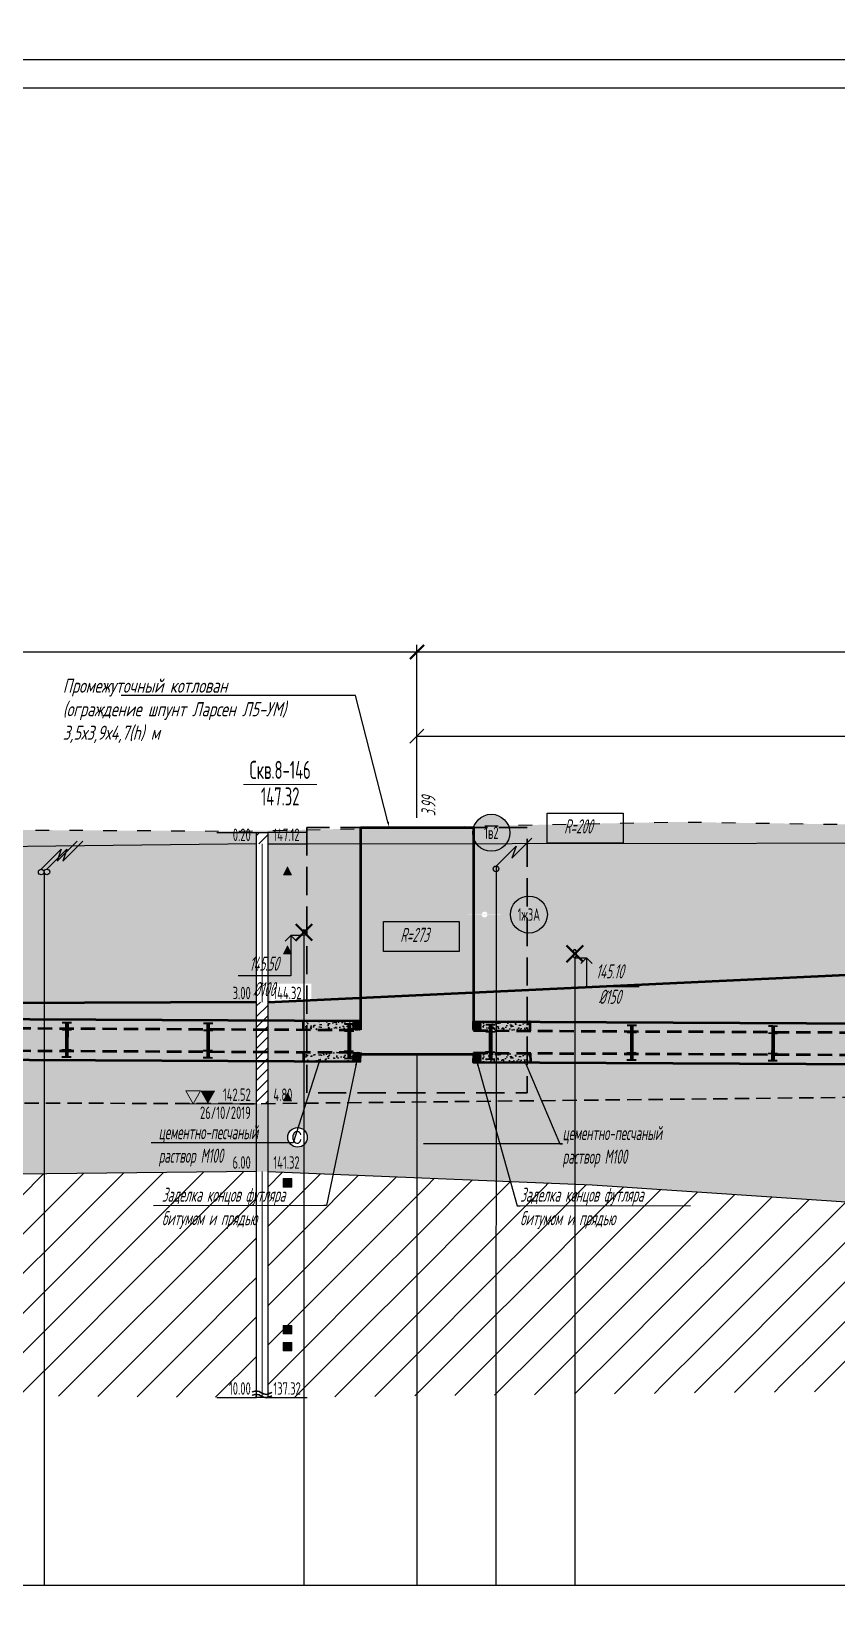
# Model space of a CAD drawing. Header units: metres. Extents: x -30 to 1753, y -860 to 400.
# Drawn here: x 541.8 to 684.3, y -712.2 to -435 of the extents above; entities that cross this region are included whole.
import ezdxf
from ezdxf import colors
from ezdxf.entities.mleader import LeaderData, LeaderLine
from ezdxf.enums import TextEntityAlignment as Align
from ezdxf.math import Vec2, Vec3

# ---------------------------------------------------------------- set-up
doc = ezdxf.new("R2010")
doc.units = ezdxf.units.M
doc.header["$LTSCALE"] = 0.2
for name, pattern in [('ACAD_ISO03W100', [30, 12, -18]), ('CONTINUA', [0]), ('ПУНКТИРНАЯ10', [7, 5, -2]), ('штриховая', [19.05, 12.7, -6.35])]:
    doc.linetypes.add(name, pattern=pattern)
for name, color, linetype, lineweight in [('1-ПС-НВК-Деталировка', 7, 'Continuous', 30), ('МГТ_НВК_В1_СЕТЬ', 160, 'CONTINUA', 60), ('МГТ_НВК_рабочий', 171, 'Continuous', 30), ('ПС-НВК-Деталировка', 7, 'Continuous', 25)]:
    doc.layers.add(name, color=color, linetype=linetype, lineweight=lineweight)
for name, color, linetype in [('Level 1', 7, 'Continuous'), ('PR_RD', 7, 'Continuous'), ('МГТ_Демонтаж сети', 7, 'Continuous'), ('МГТ_ИГ_Геология', 252, 'Continuous'), ('Примыкания', 7, 'Continuous'), ('Таблица', 7, 'Continuous'), ('Трубы', 7, 'Continuous'), ('Узлы', 7, 'Continuous'), ('Футляры', 7, 'Continuous'), ('Чёрная земля', 7, 'ACAD_ISO03W100')]:
    doc.layers.add(name, color=color, linetype=linetype)
doc.styles.add('SPDS', font='SPDS', dxfattribs={"width": 0.7, "oblique": 15, "height": 2.5})
doc.styles.get("Standard").update_dxf_attribs({"font": 'SPDS.shx', "width": 0.7, "oblique": 15, "height": 3})
doc.styles.add('Стиль Simplex', font='simplex.shx')
doc.dimstyles.new('ISO-25', dxfattribs={"dimtxt": 2.5, "dimasz": 2.5, "dimexe": 1.25, "dimexo": 0.625, "dimtad": 1, "dimtxsty": 'Standard', "dimcen": 2.5, "dimadec": 0, "dimazin": 0, "dimtfac": 1, "dimtmove": 0, "dimatfit": 3, "dimfxl": 1, "dimarcsym": 0})
doc.dimstyles.new('Аннотативный', dxfattribs={"dimscale": 0, "dimtxt": 2.5, "dimasz": 2.5, "dimexe": 1.25, "dimexo": 0.625, "dimtad": 1, "dimtxsty": 'Standard', "dimcen": 2.5, "dimadec": 0, "dimazin": 0, "dimtfac": 1, "dimtmove": 0, "dimatfit": 3, "dimfxl": 1, "dimarcsym": 0})
pattern_1 = [(225, (5.591, 865.4058), (3e-16, -3), [2.1213, -2.1213407]), (315, (4.091, 866.9058), (3, 0), [2.1213, -2.1213407]), (45, (2.591, 865.4058), (0, 3), [2.1213, -2.1213407]), (135, (4.091, 863.9058), (-3, 3e-16), [2.1213, -2.1213407])]
pattern_2 = [(45, (238.5979, -2050), (-0.9429269, 0.9429269), [])]
pattern_3 = [(90, (2.591, 865.4858), (-2.5, 2.5), [0.11, -4.89]), (45, (2.591, 865.5958), (-2.5, 2.5), [0.113137, -3.422397]), (0, (2.671, 865.6758), (2.5, 2.5), [0.11, -4.89]), (315, (2.781, 865.6758), (2.5, 2.5), [0.113137, -3.422397]), (90, (2.861, 865.4858), (-2.5, 2.5), [0.11, -4.89]), (45, (2.781, 865.4058), (-2.5, 2.5), [0.113137, -3.422397]), (0, (2.671, 865.4058), (2.5, 2.5), [0.11, -4.89]), (315, (2.591, 865.4858), (2.5, 2.5), [0.113137, -3.422397])]
pattern_4 = [(45, (2.591, 879.406), (0, 21), [9.8995, -19.79898]), (45, (16.591, 865.406), (0, 21), [9.8995, -19.79898]), (45, (2.591, 865.406), (0, 21), [14.142, -15.55648]), (45, (12.591, 875.406), (0, 21), [15.556, -14.14248]), (45, (9.591, 865.406), (0, 21), [19.799, -9.89948]), (45, (2.591, 872.406), (0, 21), [19.799, -9.89948])]

# ---------------------------------------------------------------- blocks, each defined once
blk = doc.blocks.new('DN')
at = {"linetype": 'Continuous', "lineweight": 30, "flags": 128}
for points in [[(-0.126, -0.007), (-0.117, -0.002), (-0.073, 0.011), (-0.033, 0.011), (0.003, 0), (0.02, -0.007), (0.039, -0.019), (0.074, -0.037), (0.103, -0.043), (0.125, -0.048), (0.151, -0.043), (0.18, -0.036), (0.213, -0.019), (0.223, -0.012)], [(-0.126, -0.068), (-0.117, -0.063), (-0.073, -0.05), (-0.033, -0.05), (0.003, -0.059), (0.02, -0.067), (0.039, -0.079), (0.074, -0.098), (0.103, -0.103), (0.125, -0.108), (0.151, -0.103), (0.18, -0.095), (0.213, -0.079), (0.223, -0.072)]]:
    blk.add_lwpolyline(points, dxfattribs=at)
blk = doc.blocks.new('PR_TR')
at = {"layer": 'Level 1', "linetype": 'Continuous', "lineweight": 0}
blk.add_hatch(color=252, dxfattribs=at).paths.add_polyline_path([(0.072, -0.049), (-0.071, -0.049), (-0.001, 0.094)])
at = {"layer": 'Level 1', "color": 252, "linetype": 'Continuous', "lineweight": 0, "flags": 128}
blk.add_lwpolyline([(0.072, -0.049), (-0.071, -0.049), (-0.001, 0.094)], close=True, dxfattribs=at)
blk = doc.blocks.new('PR_KV')
at = {"layer": 'Level 1', "linetype": 'Continuous', "lineweight": 0}
blk.add_hatch(color=252, dxfattribs=at).paths.add_polyline_path([(-0.077, 0.075), (0.077, 0.075), (0.077, -0.075), (-0.077, -0.075)])
at = {"layer": 'Level 1', "color": 252, "linetype": 'Continuous', "lineweight": 0, "flags": 128}
blk.add_lwpolyline([(-0.077, 0.075), (0.077, 0.075), (0.077, -0.075), (-0.077, -0.075)], close=True, dxfattribs=at)
blk = doc.blocks.new('CCE')
at = {"layer": 'МГТ_ИГ_Геология', "linetype": 'Continuous', "flags": 128}
blk.add_lwpolyline([(0.238, 0.049), (0.229, 0.075), (0.212, 0.091), (0.196, 0.103), (0.17, 0.107), (0.147, 0.103), (0.131, 0.093), (0.119, 0.084), (0.112, 0.068), (0.103, 0.049), (0.096, 0.035), (0.096, 0.014), (0.096, -0.005), (0.096, -0.023), (0.1, -0.04), (0.114, -0.063), (0.131, -0.084), (0.142, -0.091), (0.168, -0.098), (0.191, -0.096), (0.203, -0.091), (0.226, -0.07), (0.233, -0.049), (0.238, -0.04), (0.238, -0.033)], dxfattribs=at)
at = {"layer": 'МГТ_ИГ_Геология', "linetype": 'Continuous'}
blk.add_circle((0.178, 0.004), 0.173, dxfattribs=at)
blk = doc.blocks.new('круг1_-26_3')
at = {"true_color": 0xffffff}
blk.add_hatch(color=7, dxfattribs=at).paths.add_polyline_path([(-0.327, 0, 1), (0.327, 0, 1)])
at = {"color": 7, "lineweight": 25}
blk.add_circle((0, 0), 0.327, dxfattribs=at)
at = {"color": 7, "lineweight": 25, "style": 'Стиль Simplex', "width": 0.590909}
blk.add_text('1ж3А', height=0.22, dxfattribs=at).set_placement((0, 0), align=Align.MIDDLE_CENTER)
blk = doc.blocks.new('круг1_-30_2')
at = {"layer": 'МГТ_ИГ_Геология', "true_color": 0xffffff}
blk.add_hatch(color=7, dxfattribs=at).paths.add_polyline_path([(-0.327, 0, 1), (0.327, 0, 1)])
at = {"color": 7, "lineweight": 25}
blk.add_circle((0, 0), 0.327, dxfattribs=at)
at = {"color": 7, "lineweight": 25, "style": 'Стиль Simplex', "width": 0.590909}
blk.add_text('1в2', height=0.22, dxfattribs=at).set_placement((0, 0), align=Align.MIDDLE_CENTER)
blk = doc.blocks.new('_ArchTick')
at = {"color": 0, "linetype": 'ByBlock', "const_width": 0.15}
blk.add_lwpolyline([(-0.5, -0.5), (0.5, 0.5)], dxfattribs=at)
blk = doc.blocks.new('*D48')
at = {"layer": 'Defpoints', "color": 0, "transparency": 16777216}
for p in [(610.05, -544.85), (110.05, -567.8), (610.05, -574.81)]:
    blk.add_point(p, dxfattribs=at)
at = {"layer": 'Футляры', "color": 0, "lineweight": -2, "transparency": 16777216}
for p, q in [((110.05, -567.17), (110.05, -543.6)), ((110.05, -544.85), (610.05, -544.85)), ((610.05, -574.19), (610.05, -543.6))]:
    blk.add_line(p, q, dxfattribs=at)
at = {"layer": 'Футляры', "color": 0, "lineweight": -2, "transparency": 16777216, "xscale": 2.5, "yscale": 2.5, "zscale": 2.5, "rotation": 180}
blk.add_blockref('_ArchTick', (110.05, -544.85), dxfattribs=at)
at = {"layer": 'Футляры', "color": 0, "lineweight": -2, "transparency": 16777216, "xscale": 2.5, "yscale": 2.5, "zscale": 2.5}
blk.add_blockref('_ArchTick', (610.05, -544.85), dxfattribs=at)
at = {"layer": 'Футляры', "color": 0, "lineweight": 30, "transparency": 16777216, "insert": (360.05, -540.1), "char_height": 3, "attachment_point": 5}
blk.add_mtext('Методом ГШБ\\PL=50.0 м ', dxfattribs=at)
blk = doc.blocks.new('*D49')
at = {"layer": 'Defpoints', "color": 0, "transparency": 16777216}
for p in [(1077.83, -544.85), (1077.83, -572.97), (610.05, -574.81)]:
    blk.add_point(p, dxfattribs=at)
at = {"layer": 'Футляры', "color": 0, "lineweight": -2, "transparency": 16777216}
for p, q in [((610.05, -574.19), (610.05, -543.6)), ((610.05, -544.85), (1077.83, -544.85)), ((1077.83, -572.35), (1077.83, -543.6))]:
    blk.add_line(p, q, dxfattribs=at)
at = {"layer": 'Футляры', "color": 0, "lineweight": -2, "transparency": 16777216, "xscale": 2.5, "yscale": 2.5, "zscale": 2.5, "rotation": 180}
blk.add_blockref('_ArchTick', (610.05, -544.85), dxfattribs=at)
at = {"layer": 'Футляры', "color": 0, "lineweight": -2, "transparency": 16777216, "xscale": 2.5, "yscale": 2.5, "zscale": 2.5}
blk.add_blockref('_ArchTick', (1077.83, -544.85), dxfattribs=at)
at = {"layer": 'Футляры', "color": 0, "lineweight": 30, "transparency": 16777216, "insert": (843.94, -540.07), "char_height": 3, "attachment_point": 5}
blk.add_mtext('Методом ГШБ\\PL=46.8 м ', dxfattribs=at)
blk = doc.blocks.new('_OBLIQUE')
at = {"color": 0, "linetype": 'ByBlock', "lineweight": -2}
blk.add_line((0.5, 0.5), (-0.5, -0.5), dxfattribs=at)
blk = doc.blocks.new('*D66')
at = {"layer": 'Defpoints', "color": 0, "transparency": 16777216}
for p in [(788.05, -559.75), (610.05, -566.52), (788.05, -566.52)]:
    blk.add_point(p, dxfattribs=at)
at = {"layer": 'Примыкания', "color": 0, "lineweight": -2, "transparency": 16777216}
for p, q in [((610.05, -565.9), (610.05, -558.5)), ((610.05, -559.75), (788.05, -559.75)), ((788.05, -565.9), (788.05, -558.5))]:
    blk.add_line(p, q, dxfattribs=at)
at = {"layer": 'Примыкания', "color": 0, "lineweight": -2, "transparency": 16777216, "xscale": 2.5, "yscale": 2.5, "zscale": 2.5, "rotation": 180}
blk.add_blockref('_OBLIQUE', (610.05, -559.75), dxfattribs=at)
at = {"layer": 'Примыкания', "color": 0, "lineweight": -2, "transparency": 16777216, "xscale": 2.5, "yscale": 2.5, "zscale": 2.5}
blk.add_blockref('_OBLIQUE', (788.05, -559.75), dxfattribs=at)
at = {"layer": 'Примыкания', "color": 0, "transparency": 16777216, "insert": (699.05, -557.33), "char_height": 3, "attachment_point": 5}
blk.add_mtext('17,8 м', dxfattribs=at)
blk = doc.blocks.new('Демонтаж_В1')
at = {"layer": 'МГТ_НВК_В1_СЕТЬ', "color": 7, "linetype": 'ByBlock', "lineweight": 40, "ltscale": 0.15}
for points in [[(10858.38, -5529.48), (10858.38, -5533.59)], [(10856.32, -5531.54), (10860.43, -5531.54)]]:
    blk.add_lwpolyline(points, dxfattribs=at)
blk = doc.blocks.new('A$C06B5551C')
at = {"layer": '1-ПС-НВК-Деталировка', "color": 251, "linetype": 'ByBlock', "lineweight": 35, "const_width": 0.5}
for points in [[(7.73, 1.39), (7.25, 3.85)], [(9.53, 1.76), (9.05, 4.21)], [(0.73, 0.05), (0.25, 2.5)], [(2.53, 0.42), (2.05, 2.87)]]:
    blk.add_lwpolyline(points, dxfattribs=at)
at = {"layer": '1-ПС-НВК-Деталировка', "color": 251, "ltscale": 10, "const_width": 1}
blk.add_lwpolyline([(0.43, 1.3), (9.17, 3.06)], dxfattribs=at)
blk = doc.blocks.new('usl_1')
for p, q in [((0, 0), (3.54, 3.54)), ((2.83, 1.41), (6.36, 4.95)), ((3.54, 3.54), (2.83, 1.41))]:
    blk.add_line(p, q)
blk.add_circle((0, -0.5), 0.5)

msp = doc.modelspace()

# ---------------------------------------------------------------- hatches: boundary and pattern name
h = msp.add_hatch()
h.set_pattern_fill('AR-CONC', color=256, scale=0.01)
h.set_pattern_definition([(50, (156.2903, 2966.05), (1.8218467, -0.15939086), [0.1905, -2.0955]), (355, (156.2903, 2966.05), (-0.3524342, 1.9105685), [0.1524, -1.6764058]), (100.451445, (156.4422, 2966.0367), (1.4694125, 1.7511775), [0.1619001, -1.7809024]), (46.1842, (156.2903, 2966.558), (2.7107904, -0.4204233), [0.28575, -3.14325]), (96.63556, (156.5162, 2966.523), (2.3740413, 2.4742612), [0.2428502, -2.671356]), (351.18415, (156.2903, 2966.558), (2.3740413, 2.4742612), [0.2285997, -2.5145973]), (21, (156.5443, 2966.431), (1.5161439, -1.022652), [0.1905, -2.0955]), (326, (156.5443, 2966.431), (0.6180203, 1.8418797), [0.1524, -1.6764]), (71.451445, (156.6707, 2966.3458), (2.1341642, 0.8192277), [0.1619001, -1.7808994]), (37.5, (156.29035, 2966.05), (0.03088603, 0.84555039), [0, -1.65608, 0, -1.7018, 0, -1.68275]), (7.5, (156.29035, 2966.05), (0.66819663, 1.00180575), [0, -0.97028, 0, -1.61798, 0, -0.64135]), (327.5, (155.7239, 2966.05), (1.35590595, -0.05728744), [0, -0.635, 0, -1.9812, 0, -2.6289]), (317.5, (155.4699, 2966.05), (1.4812918, 0.2542649), [0, -0.8255, 0, -1.31572, 0, -1.8669])])
edge = h.paths.add_edge_path()
edge.add_arc((6900.997, -610.929), 6300.964, 179.9926184, 180.0073816, ccw=False)
edge.add_line((600.033, -610.118), (589.956, -610.047))
edge.add_arc((578.833, -610.781), 11.148, 355.42181, 363.77607, ccw=False)
edge.add_line((589.945, -611.671), (600.033, -611.741))
h = msp.add_hatch()
h.set_pattern_fill('AR-CONC', color=256, scale=0.01)
h.set_pattern_definition([(50, (238.9167, 2950.5059), (1.8218467, -0.15939086), [0.1905, -2.0955]), (355, (238.9167, 2950.5059), (-0.3524342, 1.9105685), [0.1524, -1.6764058]), (100.451445, (239.0685, 2950.4926), (1.4694125, 1.7511775), [0.1619001, -1.7809024]), (46.1842, (238.9167, 2951.0139), (2.7107904, -0.4204233), [0.28575, -3.14325]), (96.63556, (239.1426, 2950.9788), (2.3740413, 2.4742612), [0.2428502, -2.671356]), (351.18415, (238.9167, 2951.014), (2.3740413, 2.4742612), [0.2285997, -2.5145973]), (21, (239.1707, 2950.8869), (1.5161439, -1.022652), [0.1905, -2.0955]), (326, (239.1707, 2950.8869), (0.6180203, 1.8418797), [0.1524, -1.6764]), (71.451445, (239.297, 2950.8017), (2.1341642, 0.8192277), [0.1619001, -1.7808994]), (37.5, (238.9167, 2950.5059), (0.03088603, 0.84555039), [0, -1.65608, 0, -1.7018, 0, -1.68275]), (7.5, (238.9167, 2950.5059), (0.66819663, 1.00180575), [0, -0.97028, 0, -1.61798, 0, -0.64135]), (327.5, (238.3503, 2950.5059), (1.35590595, -0.05728744), [0, -0.635, 0, -1.9812, 0, -2.6289]), (317.5, (238.0963, 2950.5059), (1.4812918, 0.2542649), [0, -0.8255, 0, -1.31572, 0, -1.8669])])
edge = h.paths.add_edge_path()
edge.add_arc((-5680.895, -611.037), 6300.964, -0.0073816, 0.0073816, ccw=False)
edge.add_line((620.069, -611.849), (630.146, -611.919))
edge.add_arc((641.269, -611.185), 11.148, 175.42181, 183.77607, ccw=False)
edge.add_line((630.157, -610.295), (620.069, -610.225))
h = msp.add_hatch()
h.set_pattern_fill('SLANEC', color=256, scale=0.03)
h.set_pattern_definition([(240, (-2209310.397, -495597.25695), (0.1099839197105, -2.263046e-06), [0.05499, -0.05499]), (60, (-2209310.31453, -495597.25695), (-0.1099839197105, 2.263046e-06), [0.05499, -0.05499]), (0, (-2209310.397, -495597.20934), (-0.05499, 0.09525), [0.027495, -0.08247])])
h.paths.add_polyline_path([(600.036, -610.119), (598.672, -610.106), (598.667, -611.735), (600.031, -611.739)])
h = msp.add_hatch()
h.set_pattern_fill('SLANEC', color=256, scale=0.03)
h.set_pattern_definition([(240, (-2209227.82302, -495612.79305), (0.1099839197105, -2.263046e-06), [0.05499, -0.05499]), (60, (-2209227.74055, -495612.79305), (-0.1099839197105, 2.263046e-06), [0.05499, -0.05499]), (0, (-2209227.82302, -495612.74544), (-0.05499, 0.09525), [0.027495, -0.08247])])
h.paths.add_polyline_path([(620.046, -611.839), (621.377, -611.852), (621.382, -610.23), (620.051, -610.226)])
h = msp.add_hatch()
h.set_pattern_fill('AR-CONC', color=256, scale=0.01)
h.set_pattern_definition([(50, (156.3083, 2971.633), (1.8218467, -0.15939086), [0.1905, -2.0955]), (355, (156.3083, 2971.633), (-0.3524342, 1.9105685), [0.1524, -1.6764058]), (100.451445, (156.4602, 2971.6197), (1.4694125, 1.7511775), [0.1619001, -1.7809024]), (46.1842, (156.3083, 2972.141), (2.7107904, -0.4204233), [0.28575, -3.14325]), (96.63556, (156.5342, 2972.106), (2.3740413, 2.4742612), [0.2428502, -2.671356]), (351.18415, (156.3083, 2972.141), (2.3740413, 2.4742612), [0.2285997, -2.5145973]), (21, (156.5623, 2972.014), (1.5161439, -1.022652), [0.1905, -2.0955]), (326, (156.5623, 2972.014), (0.6180203, 1.8418797), [0.1524, -1.6764]), (71.451445, (156.6887, 2971.9288), (2.1341642, 0.8192277), [0.1619001, -1.7808994]), (37.5, (156.30835, 2971.633), (0.03088603, 0.84555039), [0, -1.65608, 0, -1.7018, 0, -1.68275]), (7.5, (156.30835, 2971.633), (0.66819663, 1.00180575), [0, -0.97028, 0, -1.61798, 0, -0.64135]), (327.5, (155.7419, 2971.633), (1.35590595, -0.05728744), [0, -0.635, 0, -1.9812, 0, -2.6289]), (317.5, (155.4879, 2971.633), (1.4812918, 0.2542649), [0, -0.8255, 0, -1.31572, 0, -1.8669])])
edge = h.paths.add_edge_path()
edge.add_arc((6900.979, -616.512), 6300.964, 179.9926184, 180.0073816, ccw=False)
edge.add_line((600.015, -615.701), (589.938, -615.63))
edge.add_arc((578.815, -616.364), 11.148, 355.42181, 363.77607, ccw=False)
edge.add_line((589.927, -617.254), (600.015, -617.324))
h = msp.add_hatch()
h.set_pattern_fill('AR-CONC', color=256, scale=0.01)
h.set_pattern_definition([(50, (238.8987, 2944.9229), (1.8218467, -0.15939086), [0.1905, -2.0955]), (355, (238.8987, 2944.9229), (-0.3524342, 1.9105685), [0.1524, -1.6764058]), (100.451445, (239.0505, 2944.9096), (1.4694125, 1.7511775), [0.1619001, -1.7809024]), (46.1842, (238.8987, 2945.431), (2.7107904, -0.4204233), [0.28575, -3.14325]), (96.63556, (239.1246, 2945.3959), (2.3740413, 2.4742612), [0.2428502, -2.671356]), (351.18415, (238.8987, 2945.431), (2.3740413, 2.4742612), [0.2285997, -2.5145973]), (21, (239.1527, 2945.3039), (1.5161439, -1.022652), [0.1905, -2.0955]), (326, (239.1527, 2945.3039), (0.6180203, 1.8418797), [0.1524, -1.6764]), (71.451445, (239.279, 2945.2187), (2.1341642, 0.8192277), [0.1619001, -1.7808994]), (37.5, (238.8987, 2944.9229), (0.03088603, 0.84555039), [0, -1.65608, 0, -1.7018, 0, -1.68275]), (7.5, (238.8987, 2944.9229), (0.66819663, 1.00180575), [0, -0.97028, 0, -1.61798, 0, -0.64135]), (327.5, (238.3323, 2944.9229), (1.35590595, -0.05728744), [0, -0.635, 0, -1.9812, 0, -2.6289]), (317.5, (238.0783, 2944.9229), (1.4812918, 0.2542649), [0, -0.8255, 0, -1.31572, 0, -1.8669])])
edge = h.paths.add_edge_path()
edge.add_arc((-5680.913, -616.62), 6300.964, -0.0073816, 0.0073816, ccw=False)
edge.add_line((620.051, -617.432), (630.128, -617.502))
edge.add_arc((641.251, -616.768), 11.148, 175.42181, 183.77607, ccw=False)
edge.add_line((630.139, -615.878), (620.051, -615.808))
h = msp.add_hatch()
h.set_pattern_fill('SLANEC', color=256, scale=0.03)
h.set_pattern_definition([(240, (-2209310.4314, -495591.66592), (0.1099839197105, -2.263046e-06), [0.05499, -0.05499]), (60, (-2209310.34893, -495591.66592), (-0.1099839197105, 2.263046e-06), [0.05499, -0.05499]), (0, (-2209310.4314, -495591.61831), (-0.05499, 0.09525), [0.027495, -0.08247])])
h.paths.add_polyline_path([(600.038, -615.71), (598.707, -615.697), (598.701, -617.319), (600.033, -617.324)])
h = msp.add_hatch()
h.set_pattern_fill('SLANEC', color=256, scale=0.03)
h.set_pattern_definition([(240, (-2209227.78862, -495618.38408), (0.1099839197105, -2.263046e-06), [0.05499, -0.05499]), (60, (-2209227.70615, -495618.38408), (-0.1099839197105, 2.263046e-06), [0.05499, -0.05499]), (0, (-2209227.78862, -495618.33647), (-0.05499, 0.09525), [0.027495, -0.08247])])
h.paths.add_polyline_path([(620.048, -617.43), (621.412, -617.443), (621.417, -615.815), (620.053, -615.81)])
at = {"layer": 'МГТ_ИГ_Геология'}
h = msp.add_hatch(dxfattribs=at)
h.set_pattern_fill('GR24', color=256, scale=10, style=0, pattern_type=2)
h.set_pattern_definition(pattern_1)
h.paths.add_polyline_path([(853.558, -575.903), (841.508, -576.142), (769.107, -575.839), (705.614, -575.651), (657.591, -574.948), (654.636, -574.953), (610.051, -575.895), (578.877, -576.553), (535.359, -576.332), (502.969, -576.283), (287.578, -575.111), (252.762, -574.898), (209.839, -574.666), (204.783, -574.688), (203.774, -568.938), (203.314, -568.05), (155.591, -571.405), (153.453, -571.385), (110.051, -572.524), (85.028, -573.562), (85.028, -584.297), (110.051, -584.297), (581.643, -578.8), (581.643, -576.8), (583.643, -576.8), (583.643, -578.8), (756.713, -578.558)])
h.paths.add_polyline_path([(576.131, -578.85), (581.193, -578.85), (581.193, -575.55), (576.131, -575.55)], flags=24)
h.paths.add_polyline_path([(584.093, -578.85), (591.136, -578.85), (591.136, -575.55), (584.093, -575.55)], flags=25)
h = msp.add_hatch(dxfattribs=at)
h.set_pattern_fill('GR24', color=256, scale=10, style=0, pattern_type=2)
h.set_pattern_definition(pattern_1)
h.paths.add_polyline_path([(203.774, -568.938), (203.314, -568.05), (155.591, -571.405), (153.453, -571.385), (110.051, -572.524), (85.028, -573.562), (85.028, -584.297), (110.051, -584.297), (581.643, -578.8), (581.643, -576.495), (578.877, -576.553), (535.359, -576.332), (502.969, -576.283), (287.578, -575.111), (252.762, -574.898), (209.839, -574.666), (204.783, -574.688)])
h.paths.add_polyline_path([(191.711, -575.818, -1), (185.165, -575.818, -1)], flags=16)
h.paths.add_polyline_path([(186.372, -577.468), (190.505, -577.468), (190.505, -574.168), (186.372, -574.168)], flags=8)
h.paths.add_polyline_path([(576.131, -578.85), (581.193, -578.85), (581.193, -575.55), (576.131, -575.55)], flags=24)
h.paths.add_polyline_path([(576.131, -578.85), (581.193, -578.85), (581.193, -575.55), (576.131, -575.55)], flags=24)
h = msp.add_hatch(dxfattribs=at)
h.set_pattern_fill('GR24', color=256, scale=10, style=0, pattern_type=2)
h.set_pattern_definition(pattern_1)
h.paths.add_polyline_path([(191.711, -575.818, -1), (185.165, -575.818, -1)])
h.paths.add_polyline_path([(581.643, -578.8), (110.051, -584.297), (85.028, -584.297), (85.028, -608.666), (110.051, -608.666), (581.643, -606.8)])
h.paths.add_polyline_path([(362.802, -594.726, -1), (356.256, -594.726, -1)], flags=16)
h.paths.add_polyline_path([(576.131, -578.85), (581.193, -578.85), (581.193, -575.55), (576.131, -575.55)], flags=9)
h.paths.add_polyline_path([(356.627, -596.376), (362.431, -596.376), (362.431, -593.076), (356.627, -593.076)], flags=24)
h.paths.add_polyline_path([(381.664, -600.385), (386.559, -600.385), (386.559, -594.385), (381.664, -594.385)], flags=24)
h.paths.add_polyline_path([(576.131, -606.85), (581.193, -606.85), (581.193, -603.55), (576.131, -603.55)], flags=25)
h = msp.add_hatch(dxfattribs=at)
h.set_pattern_fill('GR24', color=256, scale=10, style=0, pattern_type=2)
h.set_pattern_definition(pattern_1)
edge = h.paths.add_edge_path()
edge.add_line((1076.834, -583.5), (1076.834, -574.073))
edge.add_line((1076.834, -574.073), (988.521, -575.277))
edge.add_line((988.521, -575.277), (963.413, -574.639))
edge.add_line((963.413, -574.639), (945.28, -574.45))
edge.add_line((945.28, -574.45), (867.943, -575.471))
edge.add_line((867.943, -575.471), (853.558, -575.903))
edge.add_line((853.558, -575.903), (756.713, -578.558))
edge.add_line((756.713, -578.558), (625.884, -578.741))
edge.add_arc((623.221, -576.838), 3.273, 215.69954, 324.46076, ccw=False)
edge.add_line((620.563, -578.748), (583.643, -578.8))
edge.add_line((583.643, -578.8), (583.643, -606.8))
edge.add_line((583.643, -606.8), (1076.834, -583.5))
edge = h.paths.add_edge_path(flags=16)
edge.add_arc((622.03, -591.325), 0.522, 0, 360)
h.paths.add_polyline_path([(587.862, -584.294), (586.432, -584.294), (587.132, -582.864)], flags=16)
h.paths.add_polyline_path([(587.862, -598.294), (586.432, -598.294), (587.132, -596.864)], flags=16)
edge = h.paths.add_edge_path(flags=16)
edge.add_arc((958.483, -583.518), 3.273, 0, 360)
h.paths.add_polyline_path([(955.58, -585.168), (961.385, -585.168), (961.385, -581.868), (955.58, -581.868)], flags=16)
h.paths.add_polyline_path([(619.128, -591.325), (624.932, -591.325), (624.932, -591.306), (619.128, -591.306)], flags=16)
h.paths.add_polyline_path([(908.099, -585.801), (912.995, -585.801), (912.995, -579.801), (908.099, -579.801)], flags=16)
h.paths.add_polyline_path([(1071.569, -583.55), (1076.384, -583.55), (1076.384, -580.25), (1071.569, -580.25)], flags=16)
h.paths.add_polyline_path([(584.093, -606.85), (591.384, -606.85), (591.384, -603.55), (584.093, -603.55)])
h = msp.add_hatch(dxfattribs=at)
h.set_pattern_fill('GR24', color=256, scale=10, style=0, pattern_type=2)
h.set_pattern_definition(pattern_1)
h.paths.add_polyline_path([(853.558, -575.903), (841.508, -576.142), (769.107, -575.839), (705.614, -575.651), (657.591, -574.948), (654.636, -574.953), (626.231, -575.553, -0.1012261), (626.494, -576.838, -0.1563242), (625.884, -578.741), (756.713, -578.558)], flags=17)
h = msp.add_hatch(dxfattribs=at)
h.set_pattern_fill('CONSIST', color=256, scale=0.42, style=0, pattern_type=2)
h.set_pattern_definition(pattern_2)
h.paths.add_polyline_path([(581.643, -576.8), (583.643, -576.8), (583.643, -578.8), (581.643, -578.8)])
h = msp.add_hatch(dxfattribs=at)
h.set_pattern_fill('GR28', color=256, scale=10, style=0, pattern_type=2)
h.set_pattern_definition(pattern_3)
h.paths.add_polyline_path([(868.208, -595.371), (833.141, -595.013), (583.643, -606.8), (583.643, -636.8), (641.082, -639.138), (692.203, -642.585), (737.362, -646.909), (776.917, -651.877), (811.223, -657.257), (840.638, -662.818), (865.517, -668.326), (869.02, -669.211)])
h.paths.add_polyline_path([(587.195, -630.761, -1), (590.661, -630.761, -1)], flags=16)
h.paths.add_polyline_path([(588.843, -629.73), (588.613, -629.77), (588.453, -629.87), (588.333, -629.96), (588.228, -630.2), (588.103, -630.45), (588.103, -630.66), (588.103, -630.85), (588.103, -631.03), (588.143, -631.2), (588.283, -631.43), (588.453, -631.64), (588.563, -631.71), (588.823, -631.78), (589.053, -631.76), (589.173, -631.71), (589.403, -631.5), (589.523, -631.14), (589.523, -631.2), (589.473, -631.29), (589.403, -631.5), (589.125, -631.754), (588.691, -631.791), (588.453, -631.64), (588.283, -631.43), (588.103, -631.134), (588.103, -630.85), (588.103, -630.66), (588.103, -630.45), (588.173, -630.31), (588.263, -630.12), (588.342, -629.939), (588.71, -629.71)], flags=0)
h.paths.add_polyline_path([(587.862, -624.294), (586.432, -624.294), (587.132, -622.864)], flags=0)
h.paths.add_polyline_path([(584.093, -624.85), (589.155, -624.85), (589.155, -621.55), (584.093, -621.55)], flags=24)
h = msp.add_hatch(dxfattribs=at)
h.set_pattern_fill('GR28', color=256, scale=10, style=0, pattern_type=2)
h.set_pattern_definition(pattern_3)
h.paths.add_polyline_path([(581.643, -606.8), (336.434, -607.77), (336.783, -639.534), (581.643, -636.8)])
h.paths.add_polyline_path([(380.105, -630.226), (384.772, -630.226), (384.772, -624.226), (380.105, -624.226)], flags=24)
h.paths.add_polyline_path([(576.131, -636.85), (581.193, -636.85), (581.193, -633.55), (576.131, -633.55)], flags=24)
h.paths.add_polyline_path([(568.105, -629.071), (581.481, -629.071), (581.481, -624.043), (568.105, -624.043)], flags=24)
h.paths.add_polyline_path([(573.903, -624.85), (581.193, -624.85), (581.193, -621.55), (573.903, -621.55)], flags=24)
h = msp.add_hatch(dxfattribs=at)
h.set_pattern_fill('CONSIST', color=256, scale=0.42, style=0, pattern_type=2)
h.set_pattern_definition(pattern_2)
h.paths.add_polyline_path([(581.643, -606.8), (583.643, -606.8), (583.643, -624.8), (581.643, -624.8)])
at = {"layer": 'МГТ_ИГ_Геология', "true_color": 0x0000ff}
msp.add_hatch(color=5, dxfattribs=at).paths.add_polyline_path([(573.043, -624.8), (571.743, -622.5), (574.343, -622.5)])
at = {"layer": 'МГТ_ИГ_Геология'}
msp.add_hatch(color=256, dxfattribs=at).paths.add_polyline_path([(581.643, -624.8), (583.643, -624.8), (583.643, -636.8), (581.643, -636.8)])
h = msp.add_hatch(dxfattribs=at)
h.set_pattern_fill('GR38', color=256, scale=10, style=0, pattern_type=2)
h.set_pattern_definition(pattern_4)
h.paths.add_polyline_path([(581.643, -636.8), (323.236, -639.686), (323.236, -674.98), (580.322, -676.8), (581.643, -676.8), (581.643, -676.254), (581.191, -676.254), (580.957, -676.384), (581.643, -676.182), (581.643, -675.644), (581.191, -675.644), (580.957, -675.774), (581.643, -675.572)])
h = msp.add_hatch(dxfattribs=at)
h.set_pattern_fill('GR38', color=256, scale=10, style=0, pattern_type=2)
h.set_pattern_definition(pattern_4)
h.paths.add_polyline_path([(811.223, -657.257), (776.917, -651.877), (737.362, -646.909), (692.203, -642.585), (641.082, -639.138), (583.643, -636.8), (583.643, -676.183), (584.06, -676.082), (584.257, -675.944), (583.643, -676.261), (583.643, -676.783), (584.094, -676.658), (584.257, -676.544), (583.73, -676.8), (584.376, -676.8), (886.217, -673.551), (865.517, -668.326), (840.638, -662.818)])
h.paths.add_polyline_path([(713.397, -658.28, -1), (706.851, -658.28, -1)], flags=16)
h.paths.add_polyline_path([(587.913, -664.05), (587.913, -665.55), (586.373, -665.55), (586.373, -664.05)], flags=16)
h.paths.add_polyline_path([(587.913, -667.05), (587.913, -668.55), (586.373, -668.55), (586.373, -667.05)], flags=16)
h.paths.add_polyline_path([(587.913, -639.55), (586.373, -639.55), (586.373, -638.05), (587.913, -638.05)], flags=16)
h.paths.add_polyline_path([(707.841, -659.93), (712.408, -659.93), (712.408, -656.63), (707.841, -656.63)], flags=8)

# ---------------------------------------------------------------- linework, layer by layer
at = {"layer": 'МГТ_ИГ_Геология', "linetype": 'Continuous', "lineweight": 0}
for p, q in [((579.351, -568.317), (592.351, -568.317)), ((582.643, -578.8), (582.643, -606.8)), ((582.643, -636.8), (582.643, -676.8))]:
    msp.add_line(p, q, dxfattribs=at)
at = {"layer": 'МГТ_ИГ_Геология', "linetype": 'Continuous', "lineweight": 25}
for p, q in [((574.643, -576.8), (581.643, -576.8)), ((590.643, -576.8), (583.643, -576.8)), ((583.643, -578.8), (590.643, -578.8)), ((574.643, -606.8), (581.643, -606.8)), ((574.643, -676.8), (581.643, -676.8)), ((583.643, -676.8), (590.643, -676.8))]:
    msp.add_line(p, q, dxfattribs=at)
at = {"layer": 'МГТ_ИГ_Геология'}
for points in [[(633.11, -573.369), (646.553, -573.369), (646.553, -578.663), (633.11, -578.663)], [(604.111, -592.57), (617.553, -592.57), (617.553, -597.864), (604.111, -597.864)]]:
    msp.add_lwpolyline(points, close=True, dxfattribs=at)
at = {"layer": 'МГТ_ИГ_Геология', "linetype": 'Continuous', "lineweight": 25, "flags": 128}
for points in [[(581.643, -578.8), (110.051, -584.297), (85.028, -584.297)], [(581.643, -578.8), (110.051, -584.297), (85.028, -584.297)], [(583.643, -578.8), (756.713, -578.558)], [(583.643, -578.8), (756.713, -578.558)], [(581.643, -636.8), (110.051, -642.066), (85.028, -642.066)], [(581.643, -636.8), (110.051, -642.066), (85.028, -642.066)], [(583.643, -636.8), (641.082, -639.138), (692.203, -642.585), (737.362, -646.909), (776.917, -651.877), (811.223, -657.257), (840.638, -662.818), (865.517, -668.326), (886.217, -673.551)]]:
    msp.add_lwpolyline(points, dxfattribs=at)
at = {"layer": 'МГТ_ИГ_Геология', "linetype": 'Continuous', "lineweight": 25}
msp.add_lwpolyline([(581.643, -576.8), (583.643, -576.8), (583.643, -676.8), (581.643, -676.8), (581.643, -576.8), (581.643, -576.8)], close=True, dxfattribs=at)
at = {"layer": 'МГТ_ИГ_Геология', "linetype": 'Continuous', "lineweight": 50, "flags": 128}
for points in [[(583.643, -606.8), (1076.834, -583.5)], [(583.643, -606.8), (1076.834, -583.5)], [(581.643, -606.8), (110.051, -608.666), (85.028, -608.666)], [(581.643, -606.8), (110.051, -608.666), (85.028, -608.666)]]:
    msp.add_lwpolyline(points, dxfattribs=at)
at = {"layer": 'МГТ_ИГ_Геология', "color": 5, "linetype": 'штриховая', "lineweight": 30, "flags": 128}
msp.add_lwpolyline([(110.051, -623.516), (581.643, -624.8), (1076.834, -619.5), (1094.842, -619.5)], dxfattribs=at)
msp.add_lwpolyline([(110.051, -623.516), (581.643, -624.8), (1076.834, -619.5), (1094.842, -619.5)], dxfattribs=at)
at = {"layer": 'МГТ_ИГ_Геология', "color": 5, "linetype": 'Continuous', "lineweight": 0, "true_color": 0x0000ff, "flags": 128}
msp.add_lwpolyline([(568.393, -624.8), (581.643, -624.8), (570.443, -624.8), (569.143, -622.5), (571.743, -622.5), (570.443, -624.8)], dxfattribs=at)
at = {"layer": 'МГТ_НВК_рабочий', "color": 34, "linetype": 'ПУНКТИРНАЯ10', "ltscale": 5, "flags": 128}
msp.add_lwpolyline([(590.551, -575.895), (590.551, -622.895), (629.551, -622.895), (629.551, -575.895), (590.551, -575.895)], dxfattribs=at)
at = {"layer": 'Примыкания'}
for p, q in [((589.823, -594.234), (589.823, -594.774)), ((590.051, -595.002), (590.051, -710)), ((590.051, -595.002), (590.051, -710)), ((590.279, -594.234), (590.279, -594.774)), ((637.753, -597.728), (637.753, -598.772)), ((638.209, -597.728), (638.209, -598.772)), ((637.981, -599), (637.981, -710))]:
    msp.add_line(p, q, dxfattribs=at)
at = {"layer": 'Примыкания', "flags": 128}
for points in [[(589.82, -595.002), (587.714, -595.002), (587.714, -602.192), (578.42, -602.192)], [(586.714, -596.002), (587.714, -595.002), (588.714, -596.002)], [(637.981, -599), (640.087, -599), (640.087, -604.062), (649.381, -604.062)], [(639.087, -600), (640.087, -599), (641.087, -600)]]:
    msp.add_lwpolyline(points, dxfattribs=at)
at = {"layer": 'Примыкания'}
for centre, start, end in [((590.051, -594.234), 0, 180), ((590.051, -594.774), 180, 0), ((637.981, -597.728), 0, 180), ((637.981, -598.772), 180, 0)]:
    msp.add_arc(centre, 0.228, start, end, dxfattribs=at)
at = {"layer": 'ПС-НВК-Деталировка'}
msp.add_lwpolyline([(-30, -440), (1159, -440), (1159, -20), (-30, -20)], close=True, dxfattribs=at)
at = {"layer": 'ПС-НВК-Деталировка', "color": 0}
for points in [[(-30, -440), (1456, -440), (1456, -860), (-30, -860)], [(1451, -850), (-10, -850), (-10, -445), (1451, -445)]]:
    msp.add_lwpolyline(points, close=True, dxfattribs=at)
at = {"layer": 'Таблица'}
msp.add_line((85.028, -710), (1094.842, -710), dxfattribs=at)
at = {"layer": 'Трубы', "linetype": 'штриховая', "lineweight": 50, "flags": 128}
for points in [[(120.051, -609.342), (600.051, -611.742)], [(620.051, -611.842), (1067.834, -614.081)], [(120.051, -613.308), (600.051, -615.708)], [(620.051, -615.808), (1067.834, -618.047)]]:
    msp.add_lwpolyline(points, dxfattribs=at)
at = {"layer": 'Узлы', "lineweight": 50}
for p, q in [((600.051, -575.895), (620.051, -575.895)), ((600.051, -575.895), (600.051, -611.742)), ((620.051, -575.895), (620.051, -611.842)), ((600.051, -615.708), (600.051, -616.025)), ((600.051, -616.025), (620.051, -616.025)), ((620.051, -615.808), (620.051, -616.025))]:
    msp.add_line(p, q, dxfattribs=at)
at = {"layer": 'Узлы'}
for p, q in [((544.052, -583.784), (544.051, -710)), ((624.049, -582.73), (624.047, -709.973)), ((610.051, -616.025), (610.051, -710)), ((610.051, -616.025), (610.051, -710))]:
    msp.add_line(p, q, dxfattribs=at)
at = {"layer": 'Футляры', "lineweight": 50, "flags": 128}
for points in [[(120.062, -609.075), (120.069, -607.725), (600.069, -610.125), (600.062, -611.475)], [(589.961, -611.691), (589.97, -610.074)], [(620.062, -611.575), (620.069, -610.225), (1067.834, -612.464), (1067.834, -614.081)], [(630.051, -610.275), (630.051, -610.275), (630.056, -611.892)], [(120.04, -613.575), (120.033, -614.925), (600.033, -617.325), (600.04, -615.975)], [(590.033, -617.275), (590.033, -617.275), (590.028, -615.658)], [(620.04, -616.075), (620.033, -617.425), (1067.816, -619.664), (1067.822, -618.314)], [(630.122, -615.858), (630.128, -617.482)]]:
    msp.add_lwpolyline(points, dxfattribs=at)
at = {"layer": 'Чёрная земля', "flags": 128}
for points in [[(110.051, -572.524), (153.453, -571.385), (155.591, -571.405), (203.314, -568.05), (203.774, -568.938), (204.783, -574.688), (209.839, -574.666), (252.762, -574.898), (287.578, -575.111), (502.969, -576.283), (535.359, -576.332), (578.877, -576.553), (610.051, -575.895)], [(610.051, -575.895), (654.636, -574.953), (657.591, -574.948), (705.614, -575.651), (769.107, -575.839), (841.508, -576.142), (853.558, -575.903), (867.943, -575.471), (945.28, -574.45), (963.413, -574.639), (988.521, -575.277), (1077.834, -574.059)]]:
    msp.add_lwpolyline(points, dxfattribs=at)

# ---------------------------------------------------------------- block references
at = {"layer": 'PR_RD'}
for p in [(543.552, -583.29), (544.552, -583.284), (624.049, -582.73)]:
    msp.add_blockref('usl_1', p, dxfattribs=at)
at = {"layer": 'МГТ_Демонтаж сети', "color": 7, "linetype": 'ByBlock', "rotation": 45}
for p in [(-10999.367, -4361.128), (-10951.423, -4364.908)]:
    msp.add_blockref('Демонтаж_В1', p, dxfattribs=at)
at = {"layer": 'МГТ_ИГ_Геология', "xscale": 10, "yscale": 10, "zscale": 10}
for name, p in [('круг1_-30_2', (623.221, -576.838)), ('PR_TR', (587.143, -583.8)), ('круг1_-26_3', (629.867, -591.325)), ('PR_TR', (587.143, -597.8)), ('PR_TR', (587.143, -623.8)), ('CCE', (587.143, -630.8)), ('PR_KV', (587.143, -638.8)), ('PR_KV', (587.143, -638.8)), ('PR_KV', (587.143, -664.8)), ('PR_KV', (587.143, -667.8)), ('DN', (582.127, -675.754))]:
    msp.add_blockref(name, p, dxfattribs=at)
at = {"layer": 'ПС-НВК-Деталировка', "color": 0, "xscale": 0.6809124053980284, "yscale": 0.6809124053980284, "zscale": 0.6809124053980284, "rotation": 258.4793221318525}
for p in [(547.297, -609.937), (572.297, -610.063), (597.296, -610.19), (622.296, -610.316), (647.296, -610.441), (672.295, -610.566)]:
    msp.add_blockref('A$C06B5551C', p, dxfattribs=at)

# ---------------------------------------------------------------- texts
at = {"layer": 'МГТ_ИГ_Геология', "lineweight": 25, "style": 'Стиль Simplex', "width": 0.5625}
msp.add_text('Скв.8-146', height=3.2, dxfattribs=at).set_placement((585.851, -567.317), align=Align.CENTER)
msp.add_text('147.32', height=3.2, dxfattribs=at).set_placement((585.851, -568.817), align=Align.TOP_CENTER)
at = {"layer": 'МГТ_ИГ_Геология', "lineweight": 25, "style": 'Стиль Simplex', "width": 0.590909}
for s, p in [('0.20', (580.643, -578.3)), ('3.00', (580.643, -606.3)), ('142.52', (580.643, -624.3)), ('6.00', (580.643, -636.3)), ('10.00', (580.643, -676.3))]:
    msp.add_text(s, height=2.2, dxfattribs=at).set_placement(p, align=Align.RIGHT)
for s, p in [('147.12', (584.643, -578.3)), ('144.32', (584.643, -606.3)), ('4.80', (584.643, -624.3)), ('141.32', (584.643, -636.3)), ('137.32', (584.643, -676.3))]:
    msp.add_text(s, height=2.2, dxfattribs=at).set_placement(p)
msp.add_text('26/10/2019', height=2.2, dxfattribs=at).set_placement((580.643, -625.3), align=Align.TOP_RIGHT)
at = {"layer": 'МГТ_ИГ_Геология', "char_height": 2.5, "attachment_point": 1}
for s, insert in [('R=200', (636.099, -574.467)), ('R=273', (607.099, -593.668))]:
    msp.add_mtext_dynamic_manual_height_columns(s, width=10.09698, gutter_width=15, heights=[0], dxfattribs=dict(at, insert=insert))
at = {"layer": 'Примыкания', "style": 'SPDS', "oblique": 15, "width": 0.7}
for s, p in [('145.50', (582.993, -600.015)), ('145.10', (644.181, -601.375)), ('%%C100', (582.993, -604.515)), ('%%C150', (644.181, -605.875))]:
    msp.add_text(s, height=2.5, dxfattribs=at).set_placement(p, align=Align.MIDDLE_CENTER)
at = {"layer": 'Узлы', "oblique": 15, "width": 0.7}
msp.add_text('3.99', height=2.5, rotation=90, dxfattribs=at).set_placement((612.095, -573.895), align=Align.MIDDLE_LEFT)

# ---------------------------------------------------------------- dimensions: what is measured, and where the dimension line sits
at = {"layer": 'Примыкания'}
dim = msp.add_aligned_dim(p1=(610.051, -566.525), p2=(788.051, -566.525), distance=6.771, text='17,8 м', dimstyle='Аннотативный', override={"dimscale": 0, "dimblk1": 'OBLIQUE', "dimblk2": 'OBLIQUE', "dimsah": 1, "dimtix": 0, "dimtofl": 1, "dimtmove": 0, "dimatfit": 3}, dxfattribs=at)
dim.commit()
dim.dimension.update_dxf_attribs({"geometry": '*D66', "text_midpoint": (699.051, -557.329)})
at = {"layer": 'Футляры', "lineweight": 30}
for base, p1, p2, text, picture, middle in [((610.051, -544.846), (110.051, -567.8), (610.051, -574.81), 'Методом ГШБ\\PL=50.0 м ', '*D48', (360.051, -540.096)), ((1077.834, -544.846), (610.051, -574.81), (1077.834, -572.974), 'Методом ГШБ\\PL=46.8 м ', '*D49', (843.942, -540.072))]:
    dim = msp.add_linear_dim(base=base, p1=p1, p2=p2, text=text, dimstyle='ISO-25', override={"dimblk1": 'ArchTick', "dimblk2": 'ArchTick', "dimsah": 1}, dxfattribs=at)
    dim.commit()
    dim.dimension.update_dxf_attribs({"geometry": picture, "text_midpoint": middle})

# ---------------------------------------------------------------- leaders
at = {"layer": 'Таблица', "color": 34}
ml = msp.add_multileader_mtext('Standard', dxfattribs=at)
ml.set_content('\\A1;{\\Q15;\\W0.9;Промежуточный котлован \\P(ограждение шпунт Ларсен Л5-УМ)\\P3,5х3,9х4,7(h) м}', color=34, style='SPDS')
ml.set_leader_properties()
ml.build(insert=Vec2(0, 0))
ml.multileader.update_dxf_attribs({"text_left_attachment_type": 6, "text_right_attachment_type": 6, "dogleg_length": 0.5, "arrow_head_size": 1})
ctx = ml.context
ctx.base_point, ctx.char_height, ctx.arrow_head_size, ctx.landing_gap_size, ctx.plane_origin = Vec3(547.371, -552.558), 2.5, 1, 0, Vec3(645.26, -444.84)
ctx.left_attachment, ctx.right_attachment = 6, 6
notes = []
notes.append((ctx, [(1, (1, 1, 0), (599.193, -552.558), (-1, 0), 0.5, [(0, [(605.163, -575.895)], 0, [])])]))
ctx.mtext.insert, ctx.mtext.defined_height, ctx.mtext.line_spacing_style, ctx.mtext.flow_direction = Vec3(547.371, -549.558), 0.112, 2, 5
at = {"layer": 'Таблица'}
ml = msp.add_multileader_mtext('Standard', dxfattribs=at)
ml.set_content('{\\Q10;цементно-песчаный \\Pраствор М100 }', color=256, style='SPDS')
ml.set_leader_properties()
ml.build(insert=Vec2(0, 0))
ml.multileader.update_dxf_attribs({"text_left_attachment_type": 6, "text_right_attachment_type": 6, "dogleg_length": 0.5, "arrow_head_size": 1})
ctx = ml.context
ctx.base_point, ctx.char_height, ctx.arrow_head_size, ctx.landing_gap_size, ctx.plane_origin = Vec3(564.351, -631.709), 2.5, 1, 0, Vec3(512.424, -560.718)
ctx.left_attachment, ctx.right_attachment = 6, 6
notes.append((ctx, [(1, (1, 1, 0), (588.132, -631.709), (-1, 0), 0.5, [(0, [(592.993, -616.634)], 0, [])])]))
ctx.mtext.insert, ctx.mtext.line_spacing_style, ctx.mtext.flow_direction = Vec3(564.351, -628.584), 2, 5
ml = msp.add_multileader_mtext('Standard', dxfattribs=at)
ml.set_content('{\\C256;Заделка концов футляра \\Pбитумом и прядью}', color=256, style='SPDS')
ml.set_leader_properties()
ml.build(insert=Vec2(0, 0))
ml.multileader.update_dxf_attribs({"text_left_attachment_type": 6, "text_right_attachment_type": 6, "dogleg_length": 0.5, "arrow_head_size": 1})
ctx = ml.context
ctx.base_point, ctx.char_height, ctx.arrow_head_size, ctx.landing_gap_size, ctx.plane_origin, ctx.plane_x_axis, ctx.plane_y_axis = Vec3(564.904, -642.848), 2.5, 1, 0, Vec3(560.754, -693.091), Vec3(1, 0.0002946), Vec3(-0.0002946, 1)
ctx.left_attachment, ctx.right_attachment = 6, 6
notes.append((ctx, [(0, (1, 1, 0), (594.073, -642.84), (-1, -0.0002946), 0.5, [(0, [(599.455, -617.036)], 0, [])])]))
ctx.mtext.insert, ctx.mtext.text_direction, ctx.mtext.rotation, ctx.mtext.line_spacing_style, ctx.mtext.flow_direction = Vec3(564.903, -639.646), Vec3(1, 0.0002946), 0.0002946, 2, 5
ml = msp.add_multileader_mtext('Standard', dxfattribs=at)
ml.set_content('{\\C256;Заделка концов футляра \\Pбитумом и прядью}', color=256, style='SPDS')
ml.set_leader_properties()
ml.build(insert=Vec2(0, 0))
ml.multileader.update_dxf_attribs({"text_left_attachment_type": 6, "text_right_attachment_type": 6, "dogleg_length": 0.5, "arrow_head_size": 1})
ctx = ml.context
ctx.base_point, ctx.char_height, ctx.arrow_head_size, ctx.landing_gap_size, ctx.plane_origin, ctx.plane_x_axis, ctx.plane_y_axis = Vec3(628.317, -642.848), 2.5, 1, 0, Vec3(581.875, -693.091), Vec3(1, 0.0002946), Vec3(-0.0002946, 1)
ctx.left_attachment, ctx.right_attachment = 6, 6
notes.append((ctx, [(1, (1, 1, 0), (627.817, -642.848), (1, 0.0002946), 0.5, [(0, [(620.576, -617.036)], 0, [])])]))
ctx.mtext.insert, ctx.mtext.text_direction, ctx.mtext.rotation, ctx.mtext.line_spacing_style, ctx.mtext.flow_direction = Vec3(628.317, -639.646), Vec3(1, 0.0002946), 0.0002946, 2, 5
ml = msp.add_multileader_mtext('Standard', dxfattribs=at)
ml.set_content('{\\Q10;цементно-песчаный \\Pраствор М100 }', color=256, style='SPDS')
ml.set_leader_properties()
ml.build(insert=Vec2(0, 0))
ml.multileader.update_dxf_attribs({"text_left_attachment_type": 6, "text_right_attachment_type": 6, "dogleg_length": 0.5, "arrow_head_size": 1})
ctx = ml.context
ctx.base_point, ctx.char_height, ctx.arrow_head_size, ctx.landing_gap_size, ctx.plane_origin = Vec3(635.841, -631.873), 2.5, 1, 0, Vec3(548.349, -560.882)
ctx.left_attachment, ctx.right_attachment = 6, 6
notes.append((ctx, [(0, (1, 1, 0), (635.341, -631.873), (1, 0), 0.5, [(0, [(628.918, -616.798)], 0, [])])]))
ctx.mtext.insert, ctx.mtext.line_spacing_style, ctx.mtext.flow_direction = Vec3(635.841, -628.748), 2, 5
for ctx, leaders in notes:
    for number, flags, end, landing, length, lines in leaders:
        leader = LeaderData()
        leader.index, (leader.has_last_leader_line, leader.has_dogleg_vector, leader.attachment_direction) = number, flags
        leader.last_leader_point, leader.dogleg_vector, leader.dogleg_length = Vec3(end), Vec3(landing), length
        for number, points, colour, breaks in lines:
            line = LeaderLine()
            line.index, line.vertices, line.color, line.breaks = number, Vec3.list(points), colors.encode_raw_color(colour), breaks
            leader.lines.append(line)
        ctx.leaders.append(leader)

doc.saveas('drawing.dxf')
